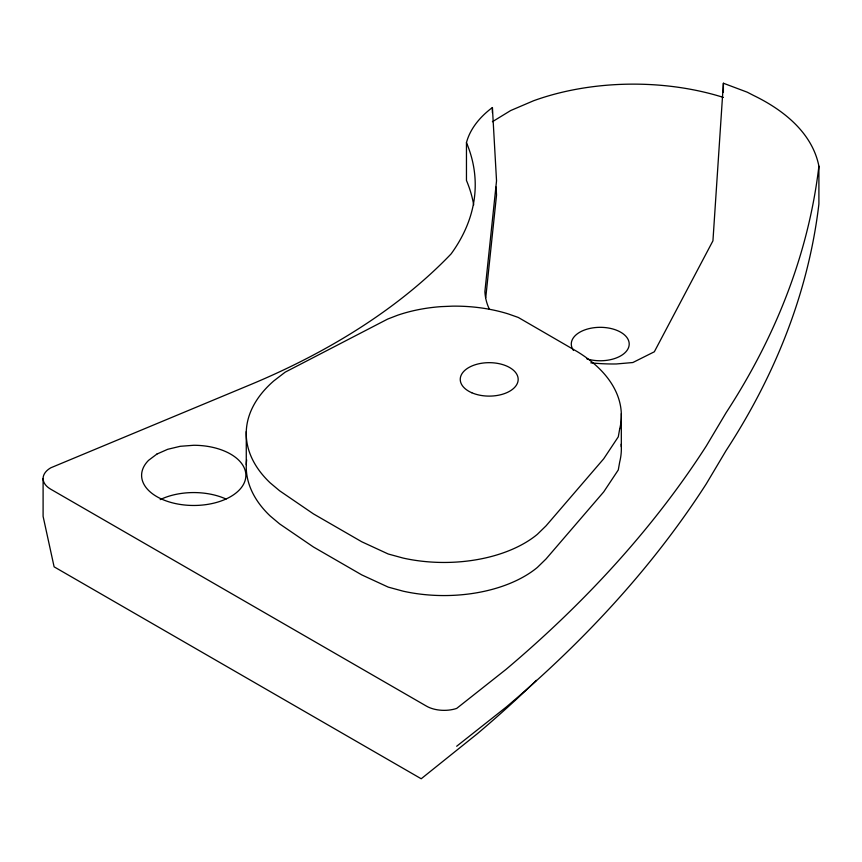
<?xml version="1.0" encoding="UTF-8"?>
<svg xmlns="http://www.w3.org/2000/svg" width="862" height="862" viewBox="0 0 862 862"><rect width="100%" height="100%" fill="white"/><g stroke="black" fill="none" stroke-linecap="round" stroke-linejoin="round"><path stroke-width="1.29" d="M492.396 112.696L492.396 107.534A132.382 76.427 0 0 0 466.461 142.629A308.973 178.38 0 0 1 451.106 253.902A691.83 399.429 0 0 1 250.249 384.732L50.793 467.797A26.259 15.16 0 0 0 50.793 489.239L426.453 706.118A25.03 14.449 0 0 0 456.666 708.424L505.929 669.472A1787.486 1031.997 0 0 0 706.323 445.956L726.127 412.682A1502.811 867.635 0 0 0 818.9 166.172C812.263 132.554 782.976 109.679 753.679 95.51L747.225 92.18L723.39 83.237L712.939 240.821L654.333 351.782L632.859 362.525L616.276 363.969A128.524 74.197 0 0 1 590.782 362.827M723.39 92.266L723.39 83.237M485.748 297.638L496.534 195.017L496.081 187.022M492.396 121.725L510.703 110.53L533.546 100.768A187.485 108.246 0 0 1 723.39 97.417M456.666 746.255L505.929 707.314A1787.486 1031.997 0 0 0 706.323 483.797L726.127 450.514A1502.811 867.635 0 0 0 818.9 204.003L818.9 166.172M492.396 107.534L496.534 180.837L484.907 291.442A128.524 74.197 0 0 0 489.422 309.35M621.319 413.641L621.319 446.753M466.461 142.629L466.461 180.46A308.973 178.38 0 0 1 473.691 204.919M246.273 431.56L246.273 464.661M43.1 478.518L43.1 516.36L54.112 566.83L421.206 778.763L477.225 733.821A1752.748 1011.945 0 0 0 536.401 680.344M621.168 444.21A161.086 92.999 0 0 1 619.713 461.924L618.28 469.952L603.702 491.9L546.023 558.975L537.36 567.433A113.762 65.684 0 0 1 403.168 591.181L388.212 587.108L361.76 574.889L313.38 546.95L279.633 523.913L270.129 515.929A164.502 94.971 0 0 1 246.651 459.888M573.489 350.446A28.963 16.723 0 0 1 597.301 327.409A28.963 16.723 0 0 1 628.689 347.192A28.963 16.723 0 0 1 586.86 358.872M160.213 499.615A52.129 30.095 0 0 1 226.07 499.055M619.713 428.813L618.28 436.84L603.702 458.799L546.023 525.874L537.36 534.321A113.762 65.684 0 0 1 403.168 558.08L388.212 553.997L361.76 541.778L313.38 513.849L279.633 490.801L270.129 482.828A164.502 94.971 0 0 1 273.804 380.907L285.182 372.158L387.684 319.069L397.544 315.255A112.092 64.715 0 0 1 440.999 306.635L452.539 306.15A112.092 64.715 0 0 1 508.149 313.887L518.288 317.453L577.368 351.696A161.086 92.999 0 0 1 619.713 428.813M156.873 454.091L148.587 460.33A52.129 30.095 0 0 0 175.902 503.656A52.129 30.095 0 0 0 245.077 480.597A52.129 30.095 0 0 0 193.734 445.277L180.244 446.3L167.67 449.307L156.873 454.091M471.762 392.738A28.963 16.723 0 0 0 517.954 381.446A28.963 16.723 0 0 0 477.925 363.99A28.963 16.723 0 0 0 471.762 392.738"/></g></svg>
